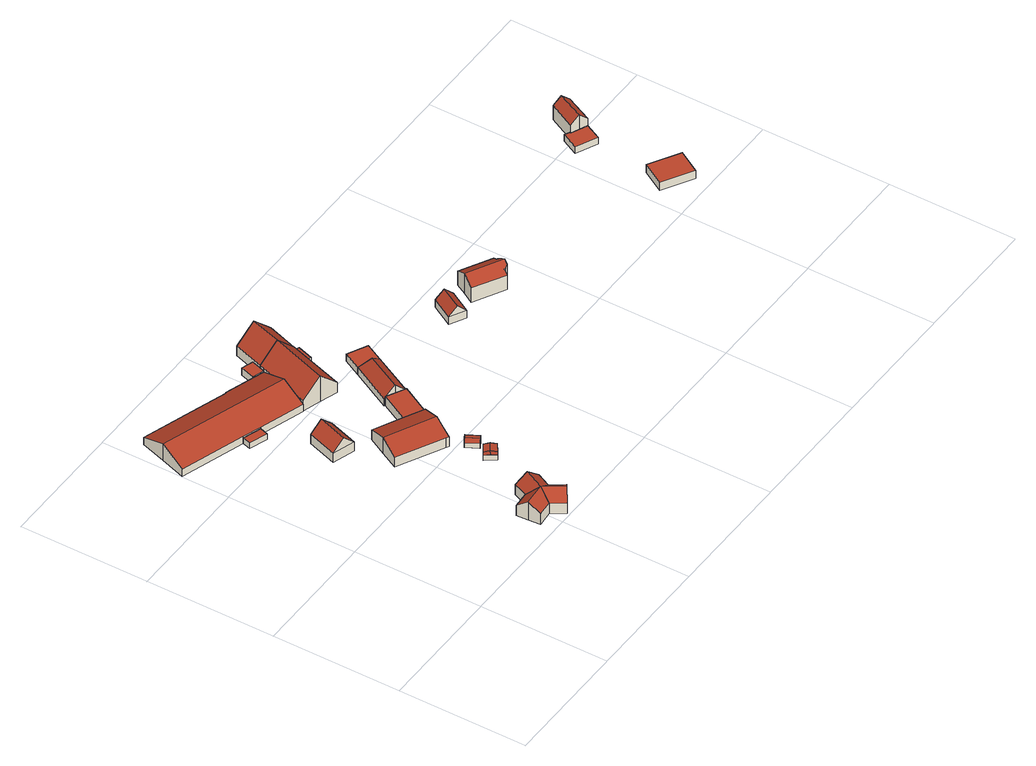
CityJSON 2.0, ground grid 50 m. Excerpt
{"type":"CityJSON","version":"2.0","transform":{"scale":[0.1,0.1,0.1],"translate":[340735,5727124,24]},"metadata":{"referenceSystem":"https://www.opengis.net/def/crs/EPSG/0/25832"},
"CityObjects":{
"building1":{"type":"Building","attributes":{"Gemeindeschluessel":"05170048","Geometrietyp2DReferenz":"3000","function":"31001_1311"},"address":[{"country":"Germany","locality":"Wesel","thoroughfareNumber":"43","thoroughfareName":"Am Kloßkamp"}],"children":["building1-1","building1-2","building1-3","building1-4"]},
"building1-1":{"type":"BuildingPart","attributes":{"roofType":"5000","measuredHeight":8.13},"parents":["building1"],"geometry":[{"type":"Solid","lod":"2","boundaries":[[[[0,1,2,3]],[[4,5,1,0]],[[6,7,8,9]],[[3,2,7,6]],[[9,10,3,6]],[[4,0,3,10]],[[1,5,8,7,2]],[[9,8,5,4]],[[9,4,10]]]],"semantics":{"surfaces":[{"type":"WallSurface"},{"type":"RoofSurface"},{"type":"GroundSurface"},{"type":"ClosureSurface"}],"values":[[0,0,0,0,1,1,2,3,3]]}}]},
"building1-2":{"type":"BuildingPart","attributes":{"roofType":"5000","measuredHeight":8.13},"parents":["building1"],"geometry":[{"type":"Solid","lod":"2","boundaries":[[[[11,12,5,4]],[[13,14,12,11]],[[15,16,14,13]],[[17,18,16,15]],[[13,11,4,10]],[[15,13,10,17]],[[12,14,16,18,5]],[[4,5,18,17]],[[4,17,10]]]],"semantics":{"surfaces":[{"type":"WallSurface"},{"type":"RoofSurface"},{"type":"GroundSurface"},{"type":"ClosureSurface"}],"values":[[0,0,0,0,1,1,2,3,3]]}}]},
"building1-3":{"type":"BuildingPart","attributes":{"roofType":"5000","measuredHeight":8.13},"parents":["building1"],"geometry":[{"type":"Solid","lod":"2","boundaries":[[[[19,20,18,17]],[[21,22,20,19]],[[23,24,22,21]],[[9,8,24,23]],[[19,17,10,21]],[[21,10,9,23]],[[18,20,22,24,8]],[[17,18,8,9]],[[17,9,10]]]],"semantics":{"surfaces":[{"type":"WallSurface"},{"type":"RoofSurface"},{"type":"GroundSurface"},{"type":"ClosureSurface"}],"values":[[0,0,0,0,1,1,2,3,3]]}}]},
"building1-4":{"type":"BuildingPart","attributes":{"roofType":"3500","measuredHeight":8.13},"parents":["building1"],"geometry":[{"type":"Solid","lod":"2","boundaries":[[[[5,18,8]],[[4,5,8,9]],[[17,18,5,4]],[[9,8,18,17]],[[4,9,10]],[[9,17,10]],[[17,4,10]]]],"semantics":{"surfaces":[{"type":"GroundSurface"},{"type":"ClosureSurface"}],"values":[[0,1,1,1,1,1,1]]}}]},
"building2":{"type":"Building","attributes":{"Geometrietyp2DReferenz":"3000","Gemeindeschluessel":"05170048","function":"31001_2723","roofType":"1000","measuredHeight":2.5},"address":[{"country":"Germany","locality":"Wesel","thoroughfareNumber":"41","thoroughfareName":"Am Kloßkamp"}],"geometry":[{"type":"Solid","lod":"2","boundaries":[[[[25,26,27,28]],[[29,30,26,25]],[[31,32,30,29]],[[28,27,32,31]],[[29,25,28,31]],[[26,30,32,27]]]],"semantics":{"surfaces":[{"type":"WallSurface"},{"type":"RoofSurface"},{"type":"GroundSurface"}],"values":[[0,0,0,0,1,2]]}}]},
"building3":{"type":"Building","attributes":{"Geometrietyp2DReferenz":"3000","Gemeindeschluessel":"05170048","function":"31001_2720","roofType":"3100","measuredHeight":7.37},"address":[{"country":"Germany","locality":"Wesel","thoroughfareNumber":"41","thoroughfareName":"Am Kloßkamp"}],"geometry":[{"type":"Solid","lod":"2","boundaries":[[[[33,34,35,36]],[[37,38,34,33]],[[39,40,38,37]],[[41,42,40,39]],[[43,44,42,41]],[[45,46,44,43]],[[47,48,46,45]],[[49,50,48,47]],[[51,52,50,49]],[[53,54,52,51]],[[36,35,54,53]],[[37,33,36,53,51,39]],[[49,47,45,43,41,39,51]],[[34,38,40,42,44,46,48,50,52,54,35]]]],"semantics":{"surfaces":[{"type":"WallSurface"},{"type":"RoofSurface"},{"type":"GroundSurface"}],"values":[[0,0,0,0,0,0,0,0,0,0,0,1,1,2]]}}]},
"building4":{"type":"Building","attributes":{"Geometrietyp2DReferenz":"3000","Gemeindeschluessel":"05170048","function":"31001_2720","roofType":"3100","measuredHeight":8.43},"address":[{"country":"Germany","locality":"Wesel","thoroughfareNumber":"41","thoroughfareName":"Am Kloßkamp"}],"geometry":[{"type":"Solid","lod":"2","boundaries":[[[[55,56,57,58]],[[59,60,56,55]],[[61,62,60,59]],[[58,57,62,61]],[[55,63,59]],[[61,64,58]],[[58,64,63,55]],[[59,63,64,61]],[[56,60,62,57]]]],"semantics":{"surfaces":[{"type":"WallSurface"},{"type":"RoofSurface"},{"type":"GroundSurface"}],"values":[[0,0,0,0,0,0,1,1,2]]}}]},
"building5":{"type":"Building","attributes":{"Geometrietyp2DReferenz":"3000","Gemeindeschluessel":"05170048","function":"31001_2720","roofType":"3100","measuredHeight":7.07},"address":[{"country":"Germany","locality":"Wesel","thoroughfareNumber":"41","thoroughfareName":"Am Kloßkamp"}],"geometry":[{"type":"Solid","lod":"2","boundaries":[[[[65,66,67,68]],[[69,70,66,65]],[[71,72,70,69]],[[73,74,72,71]],[[75,76,74,73]],[[77,78,76,75]],[[79,80,78,77]],[[81,82,80,79]],[[83,84,82,81]],[[68,67,84,83]],[[79,77,75,73,71,81]],[[69,65,68,83,81,71]],[[66,70,72,74,76,78,80,82,84,67]]]],"semantics":{"surfaces":[{"type":"WallSurface"},{"type":"RoofSurface"},{"type":"GroundSurface"}],"values":[[0,0,0,0,0,0,0,0,0,0,1,1,2]]}}]},
"building6":{"type":"Building","attributes":{"Geometrietyp2DReferenz":"3000","Gemeindeschluessel":"05170048","function":"51009_1610","roofType":"3100","measuredHeight":2.64},"geometry":[{"type":"Solid","lod":"2","boundaries":[[[[85,86,87,88]],[[89,90,86,85]],[[91,92,90,89]],[[88,87,92,91]],[[85,93,89]],[[91,94,88]],[[88,94,93,85]],[[89,93,94,91]],[[86,90,92,87]]]],"semantics":{"surfaces":[{"type":"WallSurface"},{"type":"RoofSurface"},{"type":"GroundSurface"}],"values":[[0,0,0,0,0,0,1,1,2]]}}]},
"building7":{"type":"Building","attributes":{"Geometrietyp2DReferenz":"3000","Gemeindeschluessel":"05170048","function":"31001_1313","roofType":"3100","measuredHeight":2.65},"address":[{"country":"Germany","locality":"Wesel","thoroughfareNumber":"43","thoroughfareName":"Am Kloßkamp"}],"geometry":[{"type":"Solid","lod":"2","boundaries":[[[[88,87,95,96]],[[91,92,87,88]],[[97,98,92,91]],[[96,95,98,97]],[[88,94,91]],[[97,99,96]],[[96,99,94,88]],[[91,94,99,97]],[[87,92,98,95]]]],"semantics":{"surfaces":[{"type":"WallSurface"},{"type":"RoofSurface"},{"type":"GroundSurface"}],"values":[[0,0,0,0,0,0,1,1,2]]}}]},
"building8":{"type":"Building","attributes":{"Geometrietyp2DReferenz":"3000","Gemeindeschluessel":"05170048","function":"31001_2723","roofType":"3100","measuredHeight":2.7},"address":[{"country":"Germany","locality":"Wesel","thoroughfareNumber":"43","thoroughfareName":"Am Kloßkamp"}],"geometry":[{"type":"Solid","lod":"2","boundaries":[[[[100,101,102,103]],[[104,105,101,100]],[[106,107,105,104]],[[103,102,107,106]],[[100,108,104]],[[106,109,103]],[[103,109,108,100]],[[104,108,109,106]],[[101,105,107,102]]]],"semantics":{"surfaces":[{"type":"WallSurface"},{"type":"RoofSurface"},{"type":"GroundSurface"}],"values":[[0,0,0,0,0,0,1,1,2]]}}]},
"building9":{"type":"Building","attributes":{"Geometrietyp2DReferenz":"3000","Gemeindeschluessel":"05170048","function":"31001_2720","roofType":"1000","measuredHeight":4.04},"address":[{"country":"Germany","locality":"Wesel","thoroughfareNumber":"41","thoroughfareName":"Am Kloßkamp"}],"geometry":[{"type":"Solid","lod":"2","boundaries":[[[[110,111,112,113]],[[114,115,111,110]],[[116,117,115,114]],[[113,112,117,116]],[[114,110,113,116]],[[111,115,117,112]]]],"semantics":{"surfaces":[{"type":"WallSurface"},{"type":"RoofSurface"},{"type":"GroundSurface"}],"values":[[0,0,0,0,1,2]]}}]},
"building10":{"type":"Building","attributes":{"Geometrietyp2DReferenz":"3000","Gemeindeschluessel":"05170048","function":"51009_1610","roofType":"1000","measuredHeight":3.11},"geometry":[{"type":"Solid","lod":"2","boundaries":[[[[118,119,120,121]],[[122,123,119,118]],[[124,125,123,122]],[[126,127,125,124]],[[121,120,127,126]],[[124,122,118,121,126]],[[119,123,125,127,120]]]],"semantics":{"surfaces":[{"type":"WallSurface"},{"type":"RoofSurface"},{"type":"GroundSurface"}],"values":[[0,0,0,0,0,1,2]]}}]},
"building11":{"type":"Building","attributes":{"Geometrietyp2DReferenz":"3000","Gemeindeschluessel":"05170048","function":"31001_2720","roofType":"3100","measuredHeight":11.58},"address":[{"country":"Germany","locality":"Wesel","thoroughfareNumber":"41","thoroughfareName":"Am Kloßkamp"}],"geometry":[{"type":"Solid","lod":"2","boundaries":[[[[128,129,130,131]],[[132,123,129,128]],[[133,119,123,132]],[[134,135,119,133]],[[136,137,135,134]],[[138,139,137,136]],[[140,141,139,138]],[[131,130,141,140]],[[133,132,128,131,134]],[[140,138,136,134,131]],[[129,123,119,135,137,139,141,130]]]],"semantics":{"surfaces":[{"type":"WallSurface"},{"type":"RoofSurface"},{"type":"GroundSurface"}],"values":[[0,0,0,0,0,0,0,0,1,1,2]]}}]},
"building12":{"type":"Building","attributes":{"Geometrietyp2DReferenz":"3000","Gemeindeschluessel":"05170048","function":"31001_2720","roofType":"5000","measuredHeight":7.43},"address":[{"country":"Germany","locality":"Wesel","thoroughfareNumber":"41","thoroughfareName":"Am Kloßkamp"}],"geometry":[{"type":"Solid","lod":"2","boundaries":[[[[142,112,143,144]],[[145,146,112,142]],[[147,148,146,145]],[[149,150,148,147]],[[151,111,150,149]],[[144,143,111,151]],[[144,151,149,152]],[[149,147,152]],[[147,145,142,144,152]],[[112,146,148,150,111,143]]]],"semantics":{"surfaces":[{"type":"WallSurface"},{"type":"RoofSurface"},{"type":"GroundSurface"}],"values":[[0,0,0,0,0,0,1,1,1,2]]}}]},
"building13":{"type":"Building","attributes":{"Geometrietyp2DReferenz":"3000","Gemeindeschluessel":"05170048","function":"31001_1210","roofType":"3100","measuredHeight":11.52},"address":[{"country":"Germany","locality":"Wesel","thoroughfareNumber":"41","thoroughfareName":"Am Kloßkamp"}],"geometry":[{"type":"Solid","lod":"2","boundaries":[[[[133,153,154,134]],[[155,156,153,133]],[[157,158,156,155]],[[159,160,158,157]],[[161,162,160,159]],[[136,163,162,161]],[[134,154,163,136]],[[155,133,134,157]],[[136,161,159,157,134]],[[153,156,158,160,162,163,154]]]],"semantics":{"surfaces":[{"type":"WallSurface"},{"type":"RoofSurface"},{"type":"GroundSurface"}],"values":[[0,0,0,0,0,0,0,1,1,2]]}}]},
"building14":{"type":"Building","attributes":{"Geometrietyp2DReferenz":"3000","Gemeindeschluessel":"05170048","function":"31001_2720","roofType":"1000","measuredHeight":2.6},"address":[{"country":"Germany","locality":"Wesel","thoroughfareNumber":"41","thoroughfareName":"Am Kloßkamp"}],"geometry":[{"type":"Solid","lod":"2","boundaries":[[[[164,162,163,165]],[[166,167,162,164]],[[168,169,167,166]],[[170,171,169,168]],[[165,163,171,170]],[[168,166,164,165,170]],[[162,167,169,171,163]]]],"semantics":{"surfaces":[{"type":"WallSurface"},{"type":"RoofSurface"},{"type":"GroundSurface"}],"values":[[0,0,0,0,0,1,2]]}}]},
"building15":{"type":"Building","attributes":{"Geometrietyp2DReferenz":"3000","Gemeindeschluessel":"05170048","function":"31001_2463","roofType":"1000","measuredHeight":3.1},"address":[{"country":"Germany","locality":"Wesel","thoroughfareNumber":"41","thoroughfareName":"Am Kloßkamp"}],"geometry":[{"type":"Solid","lod":"2","boundaries":[[[[172,173,174,175]],[[149,150,173,172]],[[147,148,150,149]],[[175,174,148,147]],[[149,172,175,147]],[[173,150,148,174]]]],"semantics":{"surfaces":[{"type":"WallSurface"},{"type":"RoofSurface"},{"type":"GroundSurface"}],"values":[[0,0,0,0,1,2]]}}]},
"building16":{"type":"Building","attributes":{"Geometrietyp2DReferenz":"3000","Gemeindeschluessel":"05170048","function":"31001_2463","roofType":"3100","measuredHeight":6.71},"address":[{"country":"Germany","locality":"Wesel","thoroughfareNumber":"43","thoroughfareName":"Am Kloßkamp"}],"geometry":[{"type":"Solid","lod":"2","boundaries":[[[[176,177,178,179]],[[180,181,177,176]],[[182,183,181,180]],[[179,178,183,182]],[[176,184,180]],[[182,185,179]],[[179,185,184,176]],[[180,184,185,182]],[[177,181,183,178]]]],"semantics":{"surfaces":[{"type":"WallSurface"},{"type":"RoofSurface"},{"type":"GroundSurface"}],"values":[[0,0,0,0,0,0,1,1,2]]}}]},
"building17":{"type":"Building","attributes":{"Geometrietyp2DReferenz":"3000","Gemeindeschluessel":"05170048","function":"31001_1010","roofType":"3100","measuredHeight":9.05},"address":[{"country":"Germany","locality":"Wesel","thoroughfareNumber":"43","thoroughfareName":"Am Kloßkamp"}],"geometry":[{"type":"Solid","lod":"2","boundaries":[[[[186,187,188,189]],[[190,191,187,186]],[[192,193,191,190]],[[194,195,193,192]],[[196,197,195,194]],[[198,199,197,196]],[[200,201,199,198]],[[202,203,201,200]],[[204,205,203,202]],[[206,207,205,204]],[[208,209,207,206]],[[189,188,209,208]],[[189,208,206,204,202,200,186]],[[198,196,194,192,190,186,200]],[[187,191,193,195,197,199,201,203,205,207,209,188]]]],"semantics":{"surfaces":[{"type":"WallSurface"},{"type":"RoofSurface"},{"type":"GroundSurface"}],"values":[[0,0,0,0,0,0,0,0,0,0,0,0,1,1,2]]}}]},
"building18":{"type":"Building","attributes":{"Geometrietyp2DReferenz":"3000","Gemeindeschluessel":"05170048","function":"31001_2723","roofType":"1000","measuredHeight":3.63},"address":[{"country":"Germany","locality":"Wesel","thoroughfareNumber":"30","thoroughfareName":"Am Pliesterfeld"}],"geometry":[{"type":"Solid","lod":"2","boundaries":[[[[210,211,212,213]],[[214,215,211,210]],[[216,217,215,214]],[[213,212,217,216]],[[214,210,213,216]],[[211,215,217,212]]]],"semantics":{"surfaces":[{"type":"WallSurface"},{"type":"RoofSurface"},{"type":"GroundSurface"}],"values":[[0,0,0,0,1,2]]}}]},
"building19":{"type":"Building","attributes":{"Geometrietyp2DReferenz":"3000","Gemeindeschluessel":"05170048","function":"31001_2723","roofType":"1000","measuredHeight":2.97},"address":[{"country":"Germany","locality":"Wesel","thoroughfareNumber":"30","thoroughfareName":"Am Pliesterfeld"}],"geometry":[{"type":"Solid","lod":"2","boundaries":[[[[218,219,220,221]],[[222,223,219,218]],[[224,225,223,222]],[[226,227,225,224]],[[228,229,227,226]],[[221,220,229,228]],[[226,224,222,218,221,228]],[[219,223,225,227,229,220]]]],"semantics":{"surfaces":[{"type":"WallSurface"},{"type":"RoofSurface"},{"type":"GroundSurface"}],"values":[[0,0,0,0,0,0,1,2]]}}]},
"building20":{"type":"Building","attributes":{"Geometrietyp2DReferenz":"3000","Gemeindeschluessel":"05170048","function":"31001_1010","roofType":"3100","measuredHeight":9.31},"address":[{"country":"Germany","locality":"Wesel","thoroughfareNumber":"30","thoroughfareName":"Am Pliesterfeld"}],"geometry":[{"type":"Solid","lod":"2","boundaries":[[[[230,231,232,233]],[[234,235,231,230]],[[236,237,235,234]],[[238,239,237,236]],[[240,241,239,238]],[[242,243,241,240]],[[233,232,243,242]],[[236,234,230,233,238]],[[242,240,238,233]],[[231,235,237,239,241,243,232]]]],"semantics":{"surfaces":[{"type":"WallSurface"},{"type":"RoofSurface"},{"type":"GroundSurface"}],"values":[[0,0,0,0,0,0,0,1,1,2]]}}]}
},
"vertices":[
[439,143,58],[439,143,12],[443,98,12],[443,98,93],[500,148,58],[500,148,12],[446,52,58],[446,52,12],[507,57,12],[507,57,58],[529,105,93],
[525,203,58],[525,203,12],[567,183,93],[567,183,12],[608,164,58],[608,164,12],[582,109,58],[582,109,12],
[616,59,58],[616,59,12],[578,33,93],[578,33,12],[541,7,58],[541,7,12],
[311,1048,32],[311,1048,7],[321,1080,7],[321,1080,32],[241,1072,32],[241,1072,7],[251,1104,32],[251,1104,7],
[251,1104,38],[251,1104,6],[321,1080,6],[321,1080,38],[3,1186,38],[3,1186,6],[36,1283,80],[36,1283,6],[68,1380,38],[68,1380,6],[241,1323,38],[241,1323,6],[403,1269,38],[403,1269,6],[405,1273,36],[405,1273,6],[559,1222,36],[559,1222,6],[526,1120,80],[526,1120,6],[494,1023,38],[494,1023,6],
[420,774,47],[420,774,7],[458,888,7],[458,888,47],[335,802,47],[335,802,7],[373,916,47],[373,916,7],[378,788,91],[415,902,91],
[600,526,51],[600,526,8],[610,521,8],[610,521,51],[426,616,51],[426,616,8],[462,686,79],[462,686,8],[499,756,51],[499,756,8],[607,701,51],[607,701,8],[679,664,51],[679,664,8],[682,662,51],[682,662,8],[646,592,79],[646,592,8],[627,555,64],[627,555,8],
[641,347,30],[641,347,8],[656,358,8],[656,358,30],[614,387,30],[614,387,8],[629,397,30],[629,397,8],[627,367,35],[642,378,35],
[688,380,8],[688,380,30],[661,419,30],[661,419,8],[675,399,35],
[693,448,30],[693,448,8],[667,495,8],[667,495,30],[658,428,30],[658,428,8],[632,475,30],[632,475,8],[675,438,35],[649,485,35],
[736,771,49],[736,771,9],[664,809,9],[664,809,49],[679,664,49],[679,664,9],[607,701,49],[607,701,9],
[565,1240,41],[565,1240,9],[577,1277,9],[577,1277,41],[559,1222,41],[559,1222,9],[513,1237,41],[513,1237,9],[532,1292,41],[532,1292,9],
[494,1023,53],[494,1023,9],[563,1000,9],[563,1000,125],[559,1222,53],[565,1240,53],[634,1218,125],[634,1218,9],[703,1195,53],[703,1195,9],[684,1135,52],[684,1135,9],[632,978,53],[632,978,9],
[664,809,44],[699,791,9],[699,791,83],[661,810,40],[661,810,9],[744,970,40],[744,970,9],[820,931,40],[820,931,9],[736,771,40],[770,928,83],
[565,1240,10],[634,1218,10],[603,1357,53],[603,1357,10],[672,1335,125],[672,1335,10],[741,1312,53],[741,1312,10],[704,1197,52],[704,1197,10],[703,1195,10],
[704,1197,36],[703,1195,36],[725,1190,36],[725,1190,10],[705,1128,36],[705,1128,10],[684,1135,36],[684,1135,10],
[855,999,40],[855,999,9],[780,1038,9],[780,1038,40],
[1174,815,46],[1174,815,12],[1222,900,12],[1222,900,46],[1115,848,46],[1115,848,12],[1163,933,46],[1163,933,12],[1145,832,79],[1193,917,79],
[1271,887,103],[1271,887,13],[1247,845,13],[1247,845,76],[1294,929,76],[1294,929,13],[1413,863,76],[1413,863,13],[1403,845,88],[1403,845,13],[1407,843,88],[1407,843,13],[1411,830,93],[1411,830,13],[1403,814,103],[1403,814,13],[1394,798,93],[1394,798,13],[1380,795,88],[1380,795,13],[1376,797,88],[1376,797,13],[1366,779,76],[1366,779,13],
[2224,641,44],[2224,641,8],[2110,710,8],[2110,710,44],[2173,555,44],[2173,555,8],[2059,624,44],[2059,624,8],
[2170,981,39],[2170,981,10],[2110,1009,10],[2110,1009,39],[2140,919,39],[2140,919,10],[2059,958,39],[2059,958,10],[2090,1023,39],[2090,1023,10],[2112,1012,39],[2112,1012,10],
[2110,1009,72],[2110,1009,9],[2140,995,9],[2140,995,102],[2112,1012,72],[2112,1012,9],[2162,1113,72],[2162,1113,9],[2190,1098,102],[2190,1098,9],[2219,1084,72],[2219,1084,9],[2170,981,72],[2170,981,9]
]}
